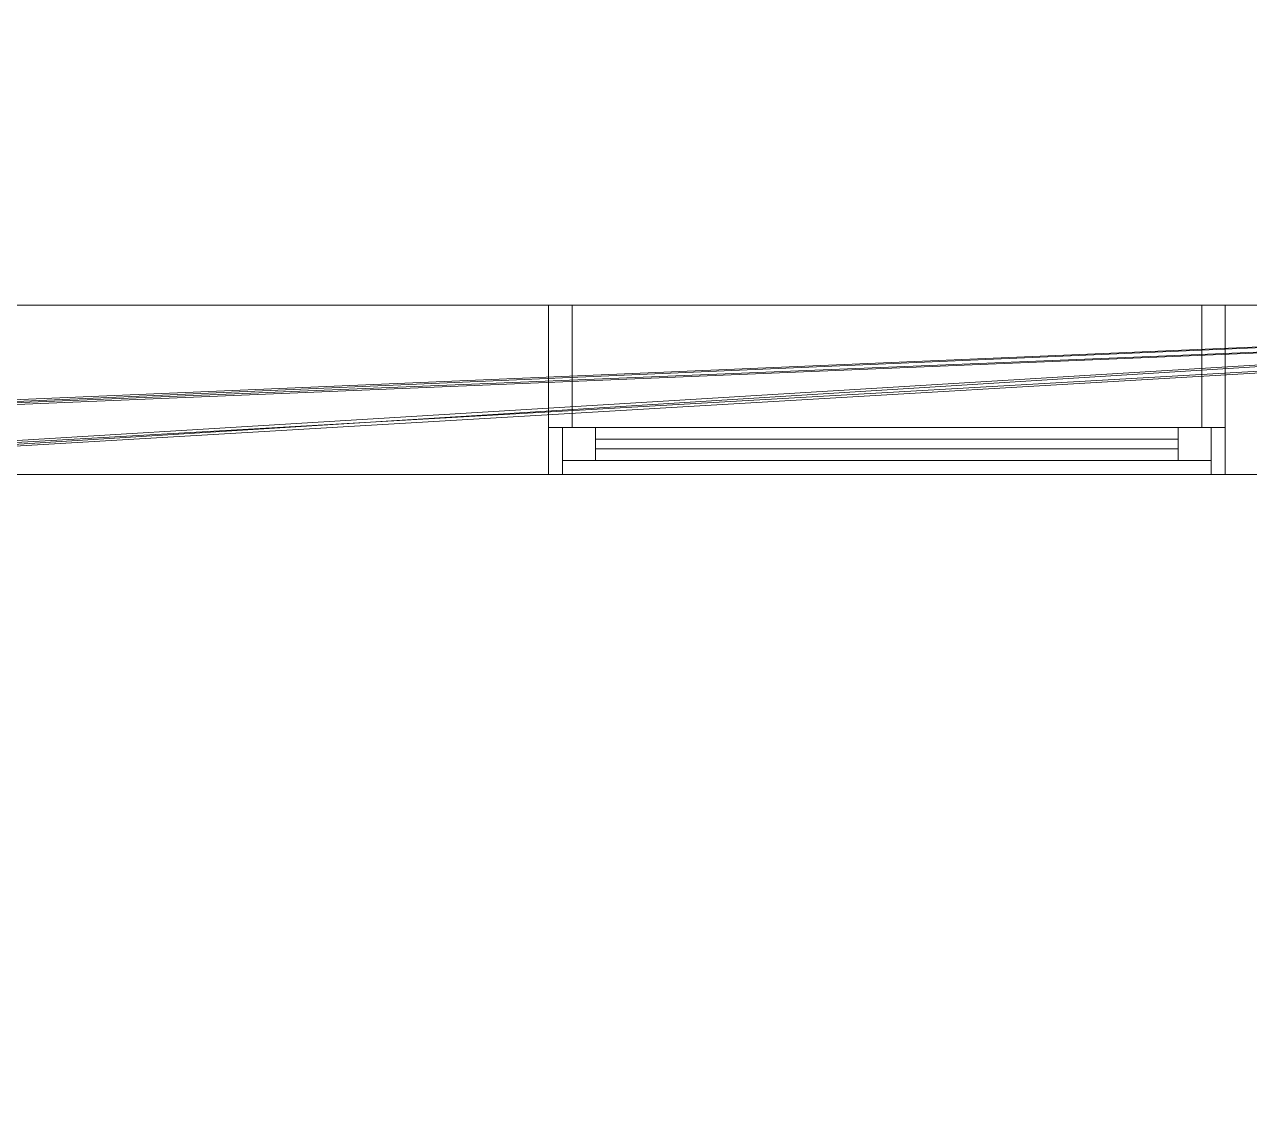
# Model space of a CAD drawing. Header units: inches. Extents: x -2369 to 1860, y -2231 to 2192.
# Drawn here: x 2.5 to 67.7, y 394.4 to 452.3 of the extents above; entities that cross this region are included whole.
import ezdxf

# ---------------------------------------------------------------- set-up
doc = ezdxf.new("R2010")
doc.units = ezdxf.units.IN
doc.header["$MEASUREMENT"] = 0
for name, color, linetype, lineweight in [('A-FLOR', 192, 'Continuous', 13), ('A-GLAZ', 151, 'Continuous', 13), ('A-ROOF', 132, 'Continuous', 13), ('A-WALL', 113, 'Continuous', 13), ('C-TOPO', 7, 'Continuous', 9)]:
    doc.layers.add(name, color=color, linetype=linetype, lineweight=lineweight)

# ---------------------------------------------------------------- blocks, each defined once
blk = doc.blocks.new('Fixed - 36_ x 24_-395493-_3D_')
at = {"layer": 'A-GLAZ', "lineweight": 9}
mesh = blk.add_polyface(dxfattribs=at)
corners = [(16.5, 4.5, 60), (16.5, 4.5, 36), (-19.5, 4.5, 36), (-19.5, 4.5, 60), (15.75, 4.5, 59.25), (-18.75, 4.5, 59.25), (-18.75, 4.5, 36.75), (15.75, 4.5, 36.75)]
mesh.append_faces([[corners[k] for k in face] for face in [(3, 5, 6, 2), (2, 6, 7, 1)]], dxfattribs={"vtx0": -1, "vtx2": -1})
mesh.append_faces([[corners[k] for k in face] for face in [(4, 5, 3, 0), (7, 4, 0, 1)]], dxfattribs={"vtx1": -1, "vtx3": -1})
mesh = blk.add_polyface(dxfattribs=at)
corners = [(16.5, 2, 60), (16.5, 4.5, 60), (-19.5, 4.5, 60), (-19.5, 2, 60)]
mesh.append_faces([[corners[k] for k in face] for face in [(0, 1, 2, 3)]])
mesh = blk.add_polyface(dxfattribs=at)
corners = [(-19.5, 2, 60), (-19.5, 4.5, 60), (-19.5, 4.5, 36), (-19.5, 2, 36)]
mesh.append_faces([[corners[k] for k in face] for face in [(0, 1, 2, 3)]])
mesh = blk.add_polyface(dxfattribs=at)
corners = [(-19.5, 2, 36), (-19.5, 4.5, 36), (16.5, 4.5, 36), (16.5, 2, 36)]
mesh.append_faces([[corners[k] for k in face] for face in [(0, 1, 2, 3)]])
mesh = blk.add_polyface(dxfattribs=at)
corners = [(15.75, 2, 36.75), (15.75, 4.5, 36.75), (-18.75, 4.5, 36.75), (-18.75, 2, 36.75)]
mesh.append_faces([[corners[k] for k in face] for face in [(0, 1, 2, 3)]])
mesh = blk.add_polyface(dxfattribs=at)
corners = [(-18.75, 2, 36.75), (-18.75, 4.5, 36.75), (-18.75, 4.5, 59.25), (-18.75, 2, 59.25)]
mesh.append_faces([[corners[k] for k in face] for face in [(0, 1, 2, 3)]])
mesh = blk.add_polyface(dxfattribs=at)
corners = [(-18.75, 2, 59.25), (-18.75, 4.5, 59.25), (15.75, 4.5, 59.25), (15.75, 2, 59.25)]
mesh.append_faces([[corners[k] for k in face] for face in [(0, 1, 2, 3)]])
mesh = blk.add_polyface(dxfattribs=at)
corners = [(15.75, 2, 59.25), (15.75, 4.5, 59.25), (15.75, 4.5, 36.75), (15.75, 2, 36.75)]
mesh.append_faces([[corners[k] for k in face] for face in [(0, 1, 2, 3)]])
mesh = blk.add_polyface(dxfattribs=at)
corners = [(16.5, 2, 36), (16.5, 4.5, 36), (16.5, 4.5, 60), (16.5, 2, 60)]
mesh.append_faces([[corners[k] for k in face] for face in [(0, 1, 2, 3)]])
mesh = blk.add_polyface(dxfattribs=at)
corners = [(-18.75, 3.75, 59.25), (15.75, 3.75, 59.25), (15.75, 3.75, 36.75), (-18.75, 3.75, 36.75), (-17, 3.75, 57.5), (-17, 3.75, 38.5), (14, 3.75, 38.5), (14, 3.75, 57.5)]
mesh.append_faces([[corners[k] for k in face] for face in [(0, 4, 5, 3), (3, 5, 6, 2)]], dxfattribs={"vtx0": -1, "vtx2": -1})
mesh.append_faces([[corners[k] for k in face] for face in [(7, 4, 0, 1), (6, 7, 1, 2)]], dxfattribs={"vtx1": -1, "vtx3": -1})
mesh = blk.add_polyface(dxfattribs=at)
corners = [(-18.75, 3.75, 59.25), (-18.75, 2, 59.25), (15.75, 2, 59.25), (15.75, 3.75, 59.25)]
mesh.append_faces([[corners[k] for k in face] for face in [(0, 1, 2, 3)]])
mesh = blk.add_polyface(dxfattribs=at)
corners = [(15.75, 3.75, 36.75), (15.75, 2, 36.75), (-18.75, 2, 36.75), (-18.75, 3.75, 36.75)]
mesh.append_faces([[corners[k] for k in face] for face in [(0, 1, 2, 3)]])
mesh = blk.add_polyface(dxfattribs=at)
corners = [(-18.75, 3.75, 36.75), (-18.75, 2, 36.75), (-18.75, 2, 59.25), (-18.75, 3.75, 59.25)]
mesh.append_faces([[corners[k] for k in face] for face in [(0, 1, 2, 3)]])
mesh = blk.add_polyface(dxfattribs=at)
corners = [(-17, 3.75, 57.5), (-17, 2, 57.5), (-17, 2, 38.5), (-17, 3.75, 38.5)]
mesh.append_faces([[corners[k] for k in face] for face in [(0, 1, 2, 3)]])
mesh = blk.add_polyface(dxfattribs=at)
corners = [(-17, 3.75, 38.5), (-17, 2, 38.5), (14, 2, 38.5), (14, 3.75, 38.5)]
mesh.append_faces([[corners[k] for k in face] for face in [(0, 1, 2, 3)]])
mesh = blk.add_polyface(dxfattribs=at)
corners = [(14, 3.75, 57.5), (14, 2, 57.5), (-17, 2, 57.5), (-17, 3.75, 57.5)]
mesh.append_faces([[corners[k] for k in face] for face in [(0, 1, 2, 3)]])
mesh = blk.add_polyface(dxfattribs=at)
corners = [(14, 3.75, 38.5), (14, 2, 38.5), (14, 2, 57.5), (14, 3.75, 57.5)]
mesh.append_faces([[corners[k] for k in face] for face in [(0, 1, 2, 3)]])
mesh = blk.add_polyface(dxfattribs=at)
corners = [(15.75, 3.75, 59.25), (15.75, 2, 59.25), (15.75, 2, 36.75), (15.75, 3.75, 36.75)]
mesh.append_faces([[corners[k] for k in face] for face in [(0, 1, 2, 3)]])
at = {"layer": 'A-GLAZ', "lineweight": 9, "transparency": 33554496}
mesh = blk.add_polyface(dxfattribs=at)
corners = [(14, 3.125, 38.5), (-17, 3.125, 38.5), (-17, 3.125, 57.5), (14, 3.125, 57.5)]
mesh.append_faces([[corners[k] for k in face] for face in [(0, 1, 2, 3)]])
mesh = blk.add_polyface(dxfattribs=at)
corners = [(14, 2.625, 57.5), (14, 3.125, 57.5), (-17, 3.125, 57.5), (-17, 2.625, 57.5)]
mesh.append_faces([[corners[k] for k in face] for face in [(0, 1, 2, 3)]])
mesh = blk.add_polyface(dxfattribs=at)
corners = [(-17, 2.625, 57.5), (-17, 3.125, 57.5), (-17, 3.125, 38.5), (-17, 2.625, 38.5)]
mesh.append_faces([[corners[k] for k in face] for face in [(0, 1, 2, 3)]])
mesh = blk.add_polyface(dxfattribs=at)
corners = [(-17, 2.625, 38.5), (-17, 3.125, 38.5), (14, 3.125, 38.5), (14, 2.625, 38.5)]
mesh.append_faces([[corners[k] for k in face] for face in [(0, 1, 2, 3)]])
mesh = blk.add_polyface(dxfattribs=at)
corners = [(-17, 2.625, 57.5), (-17, 2.625, 38.5), (14, 2.625, 38.5), (14, 2.625, 57.5)]
mesh.append_faces([[corners[k] for k in face] for face in [(0, 1, 2, 3)]])
mesh = blk.add_polyface(dxfattribs=at)
corners = [(14, 2.625, 38.5), (14, 3.125, 38.5), (14, 3.125, 57.5), (14, 2.625, 57.5)]
mesh.append_faces([[corners[k] for k in face] for face in [(0, 1, 2, 3)]])
at = {"layer": 'A-GLAZ', "lineweight": 9}
mesh = blk.add_polyface(dxfattribs=at)
corners = [(-19.5, 2, 60), (16.5, 2, 60), (16.5, 2, 36), (-19.5, 2, 36), (-18.25, 2, 58.75), (-18.25, 2, 37.25), (15.25, 2, 37.25), (15.25, 2, 58.75)]
mesh.append_faces([[corners[k] for k in face] for face in [(0, 4, 5, 3), (3, 5, 6, 2)]], dxfattribs={"vtx0": -1, "vtx2": -1})
mesh.append_faces([[corners[k] for k in face] for face in [(7, 4, 0, 1), (6, 7, 1, 2)]], dxfattribs={"vtx1": -1, "vtx3": -1})
mesh = blk.add_polyface(dxfattribs=at)
corners = [(-19.5, 2, 60), (-19.5, -4.5, 60), (16.5, -4.5, 60), (16.5, 2, 60)]
mesh.append_faces([[corners[k] for k in face] for face in [(0, 1, 2, 3)]])
mesh = blk.add_polyface(dxfattribs=at)
corners = [(16.5, 2, 36), (16.5, -4.5, 36), (-19.5, -4.5, 36), (-19.5, 2, 36)]
mesh.append_faces([[corners[k] for k in face] for face in [(0, 1, 2, 3)]])
mesh = blk.add_polyface(dxfattribs=at)
corners = [(-19.5, 2, 36), (-19.5, -4.5, 36), (-19.5, -4.5, 60), (-19.5, 2, 60)]
mesh.append_faces([[corners[k] for k in face] for face in [(0, 1, 2, 3)]])
mesh = blk.add_polyface(dxfattribs=at)
corners = [(16.5, 2, 60), (-19.5, 2, 60), (-19.5, 2, 36), (16.5, 2, 36), (15.75, 2, 59.25), (15.75, 2, 36.75), (-18.75, 2, 36.75), (-18.75, 2, 59.25)]
mesh.append_faces([[corners[k] for k in face] for face in [(0, 4, 5, 3), (3, 5, 6, 2)]], dxfattribs={"vtx0": -1, "vtx2": -1})
mesh.append_faces([[corners[k] for k in face] for face in [(7, 4, 0, 1), (6, 7, 1, 2)]], dxfattribs={"vtx1": -1, "vtx3": -1})
mesh = blk.add_polyface(dxfattribs=at)
corners = [(-18.75, 2, 59.25), (-18.75, 2, 36.75), (15.75, 2, 36.75), (15.75, 2, 59.25), (-17, 2, 57.5), (14, 2, 57.5), (14, 2, 38.5), (-17, 2, 38.5)]
mesh.append_faces([[corners[k] for k in face] for face in [(3, 5, 6, 2), (2, 6, 7, 1)]], dxfattribs={"vtx0": -1, "vtx2": -1})
mesh.append_faces([[corners[k] for k in face] for face in [(4, 5, 3, 0), (7, 4, 0, 1)]], dxfattribs={"vtx1": -1, "vtx3": -1})
mesh = blk.add_polyface(dxfattribs=at)
corners = [(-18.25, 2, 58.75), (-18.25, -4.5, 58.75), (-18.25, -4.5, 37.25), (-18.25, 2, 37.25)]
mesh.append_faces([[corners[k] for k in face] for face in [(0, 1, 2, 3)]])
mesh = blk.add_polyface(dxfattribs=at)
corners = [(-18.25, 2, 37.25), (-18.25, -4.5, 37.25), (15.25, -4.5, 37.25), (15.25, 2, 37.25)]
mesh.append_faces([[corners[k] for k in face] for face in [(0, 1, 2, 3)]])
mesh = blk.add_polyface(dxfattribs=at)
corners = [(15.25, 2, 58.75), (15.25, -4.5, 58.75), (-18.25, -4.5, 58.75), (-18.25, 2, 58.75)]
mesh.append_faces([[corners[k] for k in face] for face in [(0, 1, 2, 3)]])
mesh = blk.add_polyface(dxfattribs=at)
corners = [(15.25, 2, 37.25), (15.25, -4.5, 37.25), (15.25, -4.5, 58.75), (15.25, 2, 58.75)]
mesh.append_faces([[corners[k] for k in face] for face in [(0, 1, 2, 3)]])
mesh = blk.add_polyface(dxfattribs=at)
corners = [(16.5, 2, 60), (16.5, -4.5, 60), (16.5, -4.5, 36), (16.5, 2, 36)]
mesh.append_faces([[corners[k] for k in face] for face in [(0, 1, 2, 3)]])
mesh = blk.add_polyface(dxfattribs=at)
corners = [(-19.5, -4.5, 60), (-19.5, -4.5, 36), (16.5, -4.5, 36), (16.5, -4.5, 60), (-18.25, -4.5, 58.75), (15.25, -4.5, 58.75), (15.25, -4.5, 37.25), (-18.25, -4.5, 37.25)]
mesh.append_faces([[corners[k] for k in face] for face in [(3, 5, 6, 2), (2, 6, 7, 1)]], dxfattribs={"vtx0": -1, "vtx2": -1})
mesh.append_faces([[corners[k] for k in face] for face in [(4, 5, 3, 0), (7, 4, 0, 1)]], dxfattribs={"vtx1": -1, "vtx3": -1})

msp = doc.modelspace()

# ---------------------------------------------------------------- linework, layer by layer
at = {"color": 252, "lineweight": 9}
msp.add_circle((-123.611, 86.649), 967.167, dxfattribs=at)
at = {"color": 27, "lineweight": 9}
msp.add_circle((-123.611, 86.649), 921.111, dxfattribs=at)

# ---------------------------------------------------------------- block references
at = {"layer": 'A-GLAZ', "rotation": 180}
msp.add_blockref('Fixed - 36_ x 24_-395493-_3D_', (46.889, 432.829, 211), dxfattribs=at)

# ---------------------------------------------------------------- meshes
at = {"layer": 'A-FLOR'}
mesh = msp.add_polyface(dxfattribs=at)
corners = [(165.389, -216.671, 12), (-412.611, -216.671, 12), (-412.611, 473.329, 12), (165.389, 473.329, 12)]
mesh.append_faces([[corners[k] for k in face] for face in [(0, 1, 2, 3)]])
mesh = msp.add_polyface(dxfattribs=at)
corners = [(-412.611, 473.329, 24), (-412.611, -216.671, 24), (165.389, -216.671, 24), (165.389, 473.329, 24)]
mesh.append_faces([[corners[k] for k in face] for face in [(0, 1, 2, 3)]])
at = {"layer": 'A-ROOF'}
mesh = msp.add_polyface(dxfattribs=at)
corners = [(-412.611, 473.329, 172), (165.389, 473.329, 172), (165.389, 23.265, 172), (-14.708, 23.265, 172), (-14.708, -47.735, 172), (-412.611, -47.735, 172)]
mesh.append_faces([[corners[k] for k in face] for face in [(3, 0, 1, 2)]], dxfattribs={"vtx0": -1})
mesh.append_faces([[corners[k] for k in face] for face in [(5, 0, 3, 4)]], dxfattribs={"vtx1": -1})
mesh = msp.add_polyface(dxfattribs=at)
corners = [(165.389, 473.329, 177), (-412.611, 473.329, 177), (-412.611, -47.735, 177), (-14.708, -47.735, 177), (-14.708, 23.265, 177), (165.389, 23.265, 177)]
mesh.append_faces([[corners[k] for k in face] for face in [(4, 1, 2, 3)]], dxfattribs={"vtx0": -1})
mesh.append_faces([[corners[k] for k in face] for face in [(0, 1, 4, 5)]], dxfattribs={"vtx1": -1})
mesh = msp.add_polyface(dxfattribs=at)
corners = [(-403.611, 473.329, 301), (165.389, 473.329, 301), (165.389, 23.265, 301), (-14.708, 23.265, 301), (-14.708, -48.735, 301), (-403.611, -48.735, 301)]
mesh.append_faces([[corners[k] for k in face] for face in [(3, 0, 1, 2)]], dxfattribs={"vtx0": -1})
mesh.append_faces([[corners[k] for k in face] for face in [(5, 0, 3, 4)]], dxfattribs={"vtx1": -1})
mesh = msp.add_polyface(dxfattribs=at)
corners = [(165.389, 473.329, 306), (-403.611, 473.329, 306), (-403.611, -48.735, 306), (-14.708, -48.735, 306), (-14.708, 23.265, 306), (165.389, 23.265, 306)]
mesh.append_faces([[corners[k] for k in face] for face in [(4, 1, 2, 3)]], dxfattribs={"vtx0": -1})
mesh.append_faces([[corners[k] for k in face] for face in [(0, 1, 4, 5)]], dxfattribs={"vtx1": -1})
at = {"layer": 'A-WALL'}
mesh = msp.add_polyface(dxfattribs=at)
corners = [(120.389, 437.329, 36), (-376.611, 437.329, 36), (-376.611, 437.329, 172), (120.389, 437.329, 172), (-288.611, 437.329, 112), (-288.611, 437.329, 154), (-314.611, 437.329, 154), (-314.611, 437.329, 112), (-44.611, 437.329, 112), (-44.611, 437.329, 154), (-70.611, 437.329, 154), (-70.611, 437.329, 112)]
mesh.append_faces([[corners[k] for k in face] for face in [(3, 9, 10, 2), (5, 10, 11, 4), (7, 1, 2, 6)]], dxfattribs={"vtx0": -1, "vtx2": -1})
mesh.append_faces([[corners[k] for k in face] for face in [(1, 7, 4, 11)]], dxfattribs={"vtx0": -1, "vtx2": -1, "vtx3": -1})
mesh.append_faces([[corners[k] for k in face] for face in [(5, 6, 2, 10)]], dxfattribs={"vtx1": -1, "vtx2": -1, "vtx3": -1})
mesh.append_faces([[corners[k] for k in face] for face in [(11, 8, 0, 1), (3, 0, 8, 9)]], dxfattribs={"vtx1": -1, "vtx3": -1})
mesh = msp.add_polyface(dxfattribs=at)
corners = [(-376.611, 437.329, 36), (120.389, 437.329, 36), (120.389, 428.329, 36), (-23.611, 428.329, 36), (-27.611, 428.329, 36), (-87.611, 428.329, 36), (-91.611, 428.329, 36), (-231.611, 428.329, 36), (-235.611, 428.329, 36), (-367.611, 428.329, 36), (-376.611, 428.329, 36)]
mesh.append_faces([[corners[k] for k in face] for face in [(6, 0, 1, 5)]], dxfattribs={"vtx0": -1, "vtx2": -1})
mesh.append_faces([[corners[k] for k in face] for face in [(0, 6, 7, 8)]], dxfattribs={"vtx0": -1, "vtx3": -1})
mesh.append_faces([[corners[k] for k in face] for face in [(2, 3, 1)]], dxfattribs={"vtx1": -1})
mesh.append_faces([[corners[k] for k in face] for face in [(4, 5, 1, 3)]], dxfattribs={"vtx1": -1, "vtx2": -1})
mesh.append_faces([[corners[k] for k in face] for face in [(9, 10, 0, 8)]], dxfattribs={"vtx2": -1})
mesh = msp.add_polyface(dxfattribs=at)
corners = [(120.389, 437.329, 172), (-376.611, 437.329, 172), (-376.611, 428.329, 172), (-367.611, 428.329, 172), (-235.611, 428.329, 172), (-231.611, 428.329, 172), (-91.611, 428.329, 172), (-87.611, 428.329, 172), (-27.611, 428.329, 172), (-23.611, 428.329, 172), (120.389, 428.329, 172)]
mesh.append_faces([[corners[k] for k in face] for face in [(0, 8, 9, 10), (3, 1, 2)]], dxfattribs={"vtx0": -1})
mesh.append_faces([[corners[k] for k in face] for face in [(6, 0, 1, 5)]], dxfattribs={"vtx0": -1, "vtx2": -1})
mesh.append_faces([[corners[k] for k in face] for face in [(1, 3, 4, 5)]], dxfattribs={"vtx0": -1, "vtx3": -1})
mesh.append_faces([[corners[k] for k in face] for face in [(7, 8, 0, 6)]], dxfattribs={"vtx1": -1, "vtx2": -1})
mesh = msp.add_polyface(dxfattribs=at)
corners = [(-367.611, 437.329, 177), (-367.611, 437.329, 301), (129.389, 437.329, 301), (129.389, 437.329, 177), (-45.611, 437.329, 261), (-69.611, 437.329, 261), (-69.611, 437.329, 213), (-45.611, 437.329, 213), (-131.111, 437.329, 285), (-188.111, 437.329, 285), (-188.111, 437.329, 213), (-131.111, 437.329, 213), (-309.611, 437.329, 271), (-309.611, 437.329, 247), (-273.611, 437.329, 247), (-273.611, 437.329, 271), (30.389, 437.329, 271), (30.389, 437.329, 247), (66.389, 437.329, 247), (66.389, 437.329, 271)]
mesh.append_faces([[corners[k] for k in face] for face in [(18, 3, 17), (5, 8, 4)]], dxfattribs={"vtx0": -1, "vtx1": -1})
mesh.append_faces([[corners[k] for k in face] for face in [(4, 8, 16, 17)]], dxfattribs={"vtx0": -1, "vtx1": -1, "vtx3": -1})
mesh.append_faces([[corners[k] for k in face] for face in [(0, 10, 11, 3), (13, 0, 1, 12)]], dxfattribs={"vtx0": -1, "vtx2": -1})
mesh.append_faces([[corners[k] for k in face] for face in [(2, 19, 16, 8), (0, 13, 14, 10)]], dxfattribs={"vtx0": -1, "vtx2": -1, "vtx3": -1})
mesh.append_faces([[corners[k] for k in face] for face in [(7, 4, 17, 3), (6, 7, 3, 11), (15, 12, 1, 9)]], dxfattribs={"vtx1": -1, "vtx2": -1, "vtx3": -1})
mesh.append_faces([[corners[k] for k in face] for face in [(2, 3, 18, 19), (5, 6, 11, 8), (9, 10, 14, 15), (8, 9, 1, 2)]], dxfattribs={"vtx1": -1, "vtx3": -1})
mesh = msp.add_polyface(dxfattribs=at)
corners = [(129.389, 428.329, 177), (120.389, 428.329, 177), (-23.611, 428.329, 177), (-27.611, 428.329, 177), (-87.611, 428.329, 177), (-91.611, 428.329, 177), (-227.611, 428.329, 177), (-231.611, 428.329, 177), (-358.611, 428.329, 177), (-367.611, 428.329, 177), (-367.611, 437.329, 177), (129.389, 437.329, 177)]
mesh.append_faces([[corners[k] for k in face] for face in [(11, 4, 5, 10), (10, 5, 6)]], dxfattribs={"vtx0": -1, "vtx2": -1})
mesh.append_faces([[corners[k] for k in face] for face in [(10, 6, 7, 8), (11, 2, 3, 4)]], dxfattribs={"vtx0": -1, "vtx3": -1})
mesh.append_faces([[corners[k] for k in face] for face in [(8, 9, 10)]], dxfattribs={"vtx2": -1})
mesh.append_faces([[corners[k] for k in face] for face in [(11, 0, 1, 2)]], dxfattribs={"vtx3": -1})
mesh = msp.add_polyface(dxfattribs=at)
corners = [(-367.611, 428.329, 301), (-358.611, 428.329, 301), (-231.611, 428.329, 301), (-227.611, 428.329, 301), (-91.611, 428.329, 301), (-87.611, 428.329, 301), (-27.611, 428.329, 301), (-23.611, 428.329, 301), (120.389, 428.329, 301), (129.389, 428.329, 301), (129.389, 437.329, 301), (-367.611, 437.329, 301)]
mesh.append_faces([[corners[k] for k in face] for face in [(11, 2, 3), (4, 10, 11, 3)]], dxfattribs={"vtx0": -1, "vtx2": -1})
mesh.append_faces([[corners[k] for k in face] for face in [(10, 6, 7, 8)]], dxfattribs={"vtx0": -1, "vtx3": -1})
mesh.append_faces([[corners[k] for k in face] for face in [(1, 2, 11, 0)]], dxfattribs={"vtx1": -1})
mesh.append_faces([[corners[k] for k in face] for face in [(5, 6, 10, 4)]], dxfattribs={"vtx1": -1, "vtx2": -1})
mesh.append_faces([[corners[k] for k in face] for face in [(8, 9, 10)]], dxfattribs={"vtx2": -1})
mesh = msp.add_polyface(dxfattribs=at)
corners = [(30.389, 437.329, 271), (30.389, 428.329, 271), (30.389, 428.329, 247), (30.389, 437.329, 247)]
mesh.append_faces([[corners[k] for k in face] for face in [(0, 1, 2, 3)]])
mesh = msp.add_polyface(dxfattribs=at)
corners = [(30.389, 437.329, 247), (30.389, 428.329, 247), (66.389, 428.329, 247), (66.389, 437.329, 247)]
mesh.append_faces([[corners[k] for k in face] for face in [(0, 1, 2, 3)]])
mesh = msp.add_polyface(dxfattribs=at)
corners = [(66.389, 437.329, 271), (66.389, 428.329, 271), (30.389, 428.329, 271), (30.389, 437.329, 271)]
mesh.append_faces([[corners[k] for k in face] for face in [(0, 1, 2, 3)]])
mesh = msp.add_polyface(dxfattribs=at)
corners = [(66.389, 437.329, 247), (66.389, 428.329, 247), (66.389, 428.329, 271), (66.389, 437.329, 271)]
mesh.append_faces([[corners[k] for k in face] for face in [(0, 1, 2, 3)]])
mesh = msp.add_polyface(dxfattribs=at)
corners = [(-376.611, 428.329, 36), (-367.611, 428.329, 36), (-235.611, 428.329, 36), (-231.611, 428.329, 36), (-91.611, 428.329, 36), (-87.611, 428.329, 36), (-27.611, 428.329, 36), (-23.611, 428.329, 36), (120.389, 428.329, 36), (120.389, 428.329, 172), (-23.611, 428.329, 172), (-27.611, 428.329, 172), (-87.611, 428.329, 172), (-91.611, 428.329, 172), (-231.611, 428.329, 172), (-235.611, 428.329, 172), (-367.611, 428.329, 172), (-376.611, 428.329, 172), (-288.611, 428.329, 154), (-288.611, 428.329, 112), (-314.611, 428.329, 112), (-314.611, 428.329, 154), (-44.611, 428.329, 154), (-44.611, 428.329, 112), (-70.611, 428.329, 112), (-70.611, 428.329, 154)]
mesh.append_faces([[corners[k] for k in face] for face in [(14, 19, 3, 24)]], dxfattribs={"vtx0": -1, "vtx1": -1, "vtx2": -1, "vtx3": -1})
mesh.append_faces([[corners[k] for k in face] for face in [(15, 18, 19, 14), (24, 13, 14), (25, 12, 13, 24), (12, 25, 22, 11)]], dxfattribs={"vtx0": -1, "vtx2": -1})
mesh.append_faces([[corners[k] for k in face] for face in [(20, 0, 1, 2), (24, 3, 4, 5), (23, 8, 9, 10)]], dxfattribs={"vtx0": -1, "vtx3": -1})
mesh.append_faces([[corners[k] for k in face] for face in [(17, 0, 20), (7, 8, 23, 6)]], dxfattribs={"vtx1": -1, "vtx2": -1})
mesh.append_faces([[corners[k] for k in face] for face in [(19, 20, 2, 3), (20, 21, 16, 17), (15, 16, 21, 18), (23, 24, 5, 6), (10, 11, 22, 23)]], dxfattribs={"vtx1": -1, "vtx3": -1})
mesh = msp.add_polyface(dxfattribs=at)
corners = [(-367.611, 428.329, 177), (-358.611, 428.329, 177), (-231.611, 428.329, 177), (-227.611, 428.329, 177), (-91.611, 428.329, 177), (-87.611, 428.329, 177), (-27.611, 428.329, 177), (-23.611, 428.329, 177), (120.389, 428.329, 177), (129.389, 428.329, 177), (129.389, 428.329, 301), (120.389, 428.329, 301), (-23.611, 428.329, 301), (-27.611, 428.329, 301), (-87.611, 428.329, 301), (-91.611, 428.329, 301), (-227.611, 428.329, 301), (-231.611, 428.329, 301), (-358.611, 428.329, 301), (-367.611, 428.329, 301), (-45.611, 428.329, 261), (-45.611, 428.329, 213), (-69.611, 428.329, 213), (-69.611, 428.329, 261), (-131.111, 428.329, 285), (-131.111, 428.329, 213), (-188.111, 428.329, 213), (-188.111, 428.329, 285), (-309.611, 428.329, 271), (-273.611, 428.329, 271), (-273.611, 428.329, 247), (-309.611, 428.329, 247), (30.389, 428.329, 271), (66.389, 428.329, 271), (66.389, 428.329, 247), (30.389, 428.329, 247)]
mesh.append_faces([[corners[k] for k in face] for face in [(25, 4, 22, 23)]], dxfattribs={"vtx0": -1, "vtx1": -1, "vtx3": -1})
mesh.append_faces([[corners[k] for k in face] for face in [(2, 30, 31), (4, 25, 26, 3), (18, 31, 28), (17, 29, 30, 16), (14, 23, 20, 13), (12, 32, 33, 11), (11, 33, 34, 10)]], dxfattribs={"vtx0": -1, "vtx2": -1})
mesh.append_faces([[corners[k] for k in face] for face in [(30, 26, 27, 16), (21, 6, 7, 35)]], dxfattribs={"vtx0": -1, "vtx2": -1, "vtx3": -1})
mesh.append_faces([[corners[k] for k in face] for face in [(31, 0, 1, 2), (34, 8, 9, 10)]], dxfattribs={"vtx0": -1, "vtx3": -1})
mesh.append_faces([[corners[k] for k in face] for face in [(19, 0, 31, 18), (14, 15, 23), (4, 5, 22)]], dxfattribs={"vtx1": -1, "vtx2": -1})
mesh.append_faces([[corners[k] for k in face] for face in [(2, 3, 26, 30), (24, 25, 23, 15), (12, 13, 20, 32)]], dxfattribs={"vtx1": -1, "vtx2": -1, "vtx3": -1})
mesh.append_faces([[corners[k] for k in face] for face in [(17, 18, 28, 29), (27, 24, 15, 16), (5, 6, 21, 22), (34, 35, 7, 8), (20, 21, 35, 32)]], dxfattribs={"vtx1": -1, "vtx3": -1})
at = {"layer": 'C-TOPO'}
mesh = msp.add_polyface(dxfattribs=at)
corners = [(1697.849, 772.484), (1603.274, -970.311), (709.639, -2231.024), (-600.529, -1829.405), (-1580.079, -1391.136), (-1716.965, -1068.504), (-1871.09, -832.416), (-2172.761, 336.781), (-2332.882, 916.262), (-2368.622, 1352.41), (-1840.104, 1688.579), (-1580.321, 1844.567), (-1229.184, 1958.869), (-711.122, 2177.991), (79.278, 2191.922), (1332.227, 1666.75), (1859.887, 1157.106)]
mesh.append_faces([[corners[k] for k in face] for face in [(12, 11, 7), (6, 7, 8), (6, 0, 7), (4, 5, 6), (5, 0, 6), (9, 8, 10), (10, 8, 7), (7, 11, 10), (5, 4, 3), (3, 2, 1), (1, 0, 3), (0, 1, 16), (14, 7, 0), (12, 13, 11), (13, 12, 14), (14, 12, 7), (0, 15, 14), (0, 16, 15), (0, 5, 3)]])

doc.saveas('drawing.dxf')
